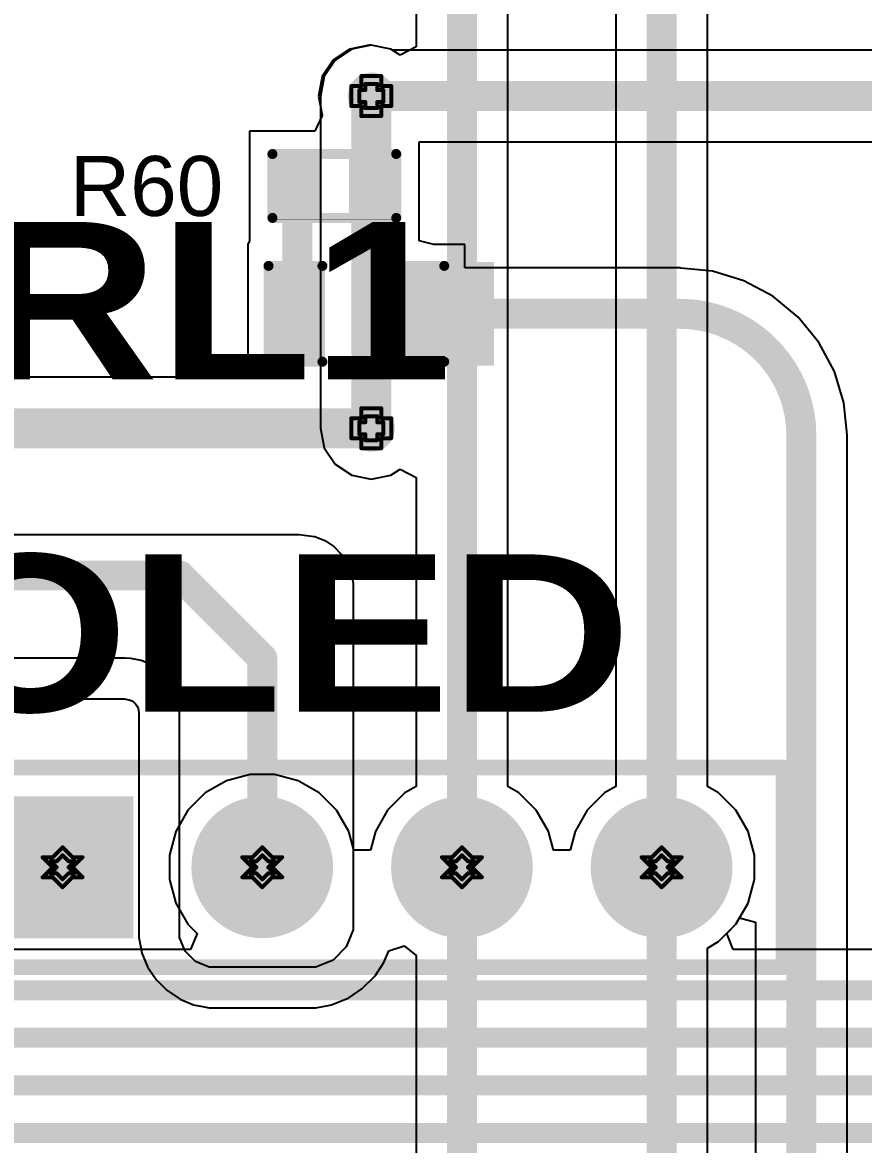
# Model space of a CAD drawing. Header units: inches. Extents: x -3 to 195, y 0 to 199.
# Drawn here: x 1.681 to 2.103, y 3.055 to 3.617 of the extents above; entities that cross this region are included whole.
import ezdxf

# ---------------------------------------------------------------- set-up
doc = ezdxf.new("R2010")
doc.units = ezdxf.units.IN
doc.header["$MEASUREMENT"] = 0
for name, color, linetype in [('Bottom Layer', 5, 'Continuous'), ('Bottom Solder', 6, 'Continuous'), ('Drill Drawing', 1, 'Continuous'), ('Multi-Layer', 9, 'Continuous'), ('Pad Holes', 156, 'Continuous'), ('Top Layer', 1, 'Continuous'), ('Top Overlay', 2, 'Continuous'), ('Top Paste', 8, 'Continuous'), ('Top Solder', 216, 'Continuous'), ('Via Holes', 16, 'Continuous')]:
    doc.layers.add(name, color=color, linetype=linetype)
doc.styles.add('Arial', font='', dxfattribs={"height": 0.2})
doc.styles.add('Arial Black_Bold', font='', dxfattribs={"height": 0.2})
doc.styles.get('Arial').set_extended_font_data('Arial')
doc.styles.get('Arial Black_Bold').set_extended_font_data('Arial Black', bold=True)

# ---------------------------------------------------------------- blocks, each defined once
blk = doc.blocks.new('R___0402_48')
at = {"layer": 'Top Layer'}
for points in [[(-0.0275, -0.0125), (-0.0275, 0.0125), (-0.0095, 0.0125), (-0.0095, -0.0125)], [(0.0095, -0.0125), (0.0095, 0.0125), (0.0275, 0.0125), (0.0275, -0.0125)]]:
    blk.add_hatch(color=1, dxfattribs=at).paths.add_polyline_path(points)
at = {"layer": 'Top Paste'}
for points in [[(-0.0275, -0.0125), (-0.0275, 0.0125), (-0.0095, 0.0125), (-0.0095, -0.0125)], [(0.0095, -0.0125), (0.0095, 0.0125), (0.0275, 0.0125), (0.0275, -0.0125)]]:
    blk.add_hatch(color=8, dxfattribs=at).paths.add_polyline_path(points)
at = {"layer": 'Top Solder'}
for points in [[(-0.02966, -0.01467), (-0.02966, 0.01466), (-0.00733, 0.01466), (-0.00733, -0.01467)], [(0.00734, -0.01467), (0.00734, 0.01466), (0.02967, 0.01466), (0.02967, -0.01467)]]:
    blk.add_hatch(color=216, dxfattribs=at).paths.add_polyline_path(points)
at = {"layer": 'Top Overlay'}
for points, const_width in [([(-0.031, 0.016), (0.031, 0.016)], 0.005), ([(-0.031, -0.016), (-0.031, 0.016)], 0.005), ([(0.031, 0.016), (0.031, -0.016)], 0.005), ([(-0.031, -0.016), (0.031, -0.016)], 0.005), ([(-0.032, -0.017), (0.032, -0.017)], 0.000127)]:
    blk.add_lwpolyline(points, dxfattribs=dict(at, const_width=const_width))
for points, const_width in [([(-0.03225, 0.016, 1), (-0.02975, 0.016, 1)], 0.0025), ([(-0.03225, 0.016, 1), (-0.02975, 0.016, 1)], 0.0025), ([(0.02975, 0.016, 1), (0.03225, 0.016, 1)], 0.0025), ([(0.02975, 0.016, 1), (0.03225, 0.016, 1)], 0.0025), ([(-0.03225, -0.016, 1), (-0.02975, -0.016, 1)], 0.0025), ([(-0.03225, -0.016, 1), (-0.02975, -0.016, 1)], 0.0025), ([(0.02975, -0.016, 1), (0.03225, -0.016, 1)], 0.0025), ([(0.02975, -0.016, 1), (0.03225, -0.016, 1)], 0.0025), ([(-0.03203, -0.017, 1), (-0.03197, -0.017, 1)], 0.0000635), ([(0.03197, -0.017, 1), (0.03203, -0.017, 1)], 0.0000635)]:
    blk.add_lwpolyline(points, format="xyb", close=True, dxfattribs=dict(at, const_width=const_width))
blk = doc.blocks.new('LED_0603_83')
at = {"layer": 'Top Layer'}
for points in [[(-0.03937, 0.01969), (-0.01969, 0.01969), (-0.01969, -0.01968), (-0.03937, -0.01968)], [(0.01969, 0.01969), (0.03937, 0.01969), (0.03937, -0.01968), (0.01969, -0.01968)]]:
    blk.add_hatch(color=1, dxfattribs=at).paths.add_polyline_path(points)
at = {"layer": 'Top Overlay'}
blk.add_hatch(color=2, dxfattribs=at).paths.add_polyline_path([(0.044, -0.026), (0.069, -0.026), (0.069, 0.026), (0.044, 0.026)])
at = {"layer": 'Top Paste'}
for points in [[(-0.03937, 0.01969), (-0.01969, 0.01969), (-0.01969, -0.01968), (-0.03937, -0.01968)], [(0.01969, 0.01969), (0.03937, 0.01969), (0.03937, -0.01968), (0.01969, -0.01968)]]:
    blk.add_hatch(color=8, dxfattribs=at).paths.add_polyline_path(points)
at = {"layer": 'Top Solder'}
for points in [[(-0.04337, 0.02369), (-0.01569, 0.02369), (-0.01569, -0.02368), (-0.04337, -0.02368)], [(0.01569, 0.02369), (0.04337, 0.02369), (0.04337, -0.02368), (0.01569, -0.02368)]]:
    blk.add_hatch(color=216, dxfattribs=at).paths.add_polyline_path(points)
at = {"layer": 'Top Overlay', "const_width": 0.005}
for points in [[(-0.044, -0.024), (-0.044, 0.024)], [(-0.044, 0.024), (-0.017, 0.024)], [(0.017, 0.024), (0.044, 0.024)], [(0.044, -0.024), (0.044, 0.024)], [(-0.044, -0.024), (-0.017, -0.024)], [(0.017, -0.024), (0.044, -0.024)]]:
    blk.add_lwpolyline(points, dxfattribs=at)
at = {"layer": 'Top Overlay', "const_width": 0.0025}
for points in [[(-0.04525, 0.024, 1), (-0.04275, 0.024, 1)], [(-0.04525, 0.024, 1), (-0.04275, 0.024, 1)], [(-0.01825, 0.024, 1), (-0.01575, 0.024, 1)], [(0.01575, 0.024, 1), (0.01825, 0.024, 1)], [(0.04275, 0.024, 1), (0.04525, 0.024, 1)], [(0.04275, 0.024, 1), (0.04525, 0.024, 1)], [(-0.04525, -0.024, 1), (-0.04275, -0.024, 1)], [(-0.04525, -0.024, 1), (-0.04275, -0.024, 1)], [(-0.01825, -0.024, 1), (-0.01575, -0.024, 1)], [(0.01575, -0.024, 1), (0.01825, -0.024, 1)], [(0.04275, -0.024, 1), (0.04525, -0.024, 1)], [(0.04275, -0.024, 1), (0.04525, -0.024, 1)]]:
    blk.add_lwpolyline(points, format="xyb", close=True, dxfattribs=at)
blk = doc.blocks.new('HDR1X4_F______98')
at = {"layer": 'Bottom Layer'}
blk.add_hatch(color=5, dxfattribs=at).paths.add_polyline_path([(-0.1815, 0.0315), (-0.1185, 0.0315), (-0.1185, -0.0315), (-0.1815, -0.0315)])
h = blk.add_hatch(color=5, dxfattribs=at)
edge = h.paths.add_edge_path()
edge.add_arc((-0.05, 0), 0.0315, 0, 360)
h = blk.add_hatch(color=5, dxfattribs=at)
edge = h.paths.add_edge_path()
edge.add_arc((0.05, 0), 0.0315, 0, 360)
h = blk.add_hatch(color=5, dxfattribs=at)
edge = h.paths.add_edge_path()
edge.add_arc((0.15, 0), 0.0315, 0, 360)
at = {"layer": 'Bottom Solder'}
blk.add_hatch(color=6, dxfattribs=at).paths.add_polyline_path([(-0.1855, 0.0355), (-0.1145, 0.0355), (-0.1145, -0.0355), (-0.1855, -0.0355)])
h = blk.add_hatch(color=6, dxfattribs=at)
edge = h.paths.add_edge_path()
edge.add_arc((-0.05, 0), 0.0355, 0, 360)
h = blk.add_hatch(color=6, dxfattribs=at)
edge = h.paths.add_edge_path()
edge.add_arc((0.05, 0), 0.0355, 0, 360)
h = blk.add_hatch(color=6, dxfattribs=at)
edge = h.paths.add_edge_path()
edge.add_arc((0.15, 0), 0.0355, 0, 360)
at = {"layer": 'Multi-Layer'}
blk.add_hatch(color=9, dxfattribs=at).paths.add_polyline_path([(-0.1815, 0.0315), (-0.1185, 0.0315), (-0.1185, -0.0315), (-0.1815, -0.0315)])
h = blk.add_hatch(color=9, dxfattribs=at)
edge = h.paths.add_edge_path()
edge.add_arc((-0.05, 0), 0.0315, 0, 360)
h = blk.add_hatch(color=9, dxfattribs=at)
edge = h.paths.add_edge_path()
edge.add_arc((0.05, 0), 0.0315, 0, 360)
h = blk.add_hatch(color=9, dxfattribs=at)
edge = h.paths.add_edge_path()
edge.add_arc((0.15, 0), 0.0315, 0, 360)
at = {"layer": 'Pad Holes'}
h = blk.add_hatch(color=7, dxfattribs=at)
edge = h.paths.add_edge_path()
edge.add_arc((-0.15, 0), 0.0187, 0, 360)
h = blk.add_hatch(color=7, dxfattribs=at)
edge = h.paths.add_edge_path()
edge.add_arc((-0.05, 0), 0.0187, 0, 360)
h = blk.add_hatch(color=7, dxfattribs=at)
edge = h.paths.add_edge_path()
edge.add_arc((0.05, 0), 0.0187, 0, 360)
h = blk.add_hatch(color=7, dxfattribs=at)
edge = h.paths.add_edge_path()
edge.add_arc((0.15, 0), 0.0187, 0, 360)
at = {"layer": 'Top Layer'}
blk.add_hatch(color=1, dxfattribs=at).paths.add_polyline_path([(-0.1815, 0.0315), (-0.1185, 0.0315), (-0.1185, -0.0315), (-0.1815, -0.0315)])
h = blk.add_hatch(color=1, dxfattribs=at)
edge = h.paths.add_edge_path()
edge.add_arc((-0.05, 0), 0.0315, 0, 360)
h = blk.add_hatch(color=1, dxfattribs=at)
edge = h.paths.add_edge_path()
edge.add_arc((0.05, 0), 0.0315, 0, 360)
h = blk.add_hatch(color=1, dxfattribs=at)
edge = h.paths.add_edge_path()
edge.add_arc((0.15, 0), 0.0315, 0, 360)
at = {"layer": 'Top Solder'}
blk.add_hatch(color=216, dxfattribs=at).paths.add_polyline_path([(-0.1855, 0.0355), (-0.1145, 0.0355), (-0.1145, -0.0355), (-0.1855, -0.0355)])
h = blk.add_hatch(color=216, dxfattribs=at)
edge = h.paths.add_edge_path()
edge.add_arc((-0.05, 0), 0.0355, 0, 360)
h = blk.add_hatch(color=216, dxfattribs=at)
edge = h.paths.add_edge_path()
edge.add_arc((0.05, 0), 0.0355, 0, 360)
h = blk.add_hatch(color=216, dxfattribs=at)
edge = h.paths.add_edge_path()
edge.add_arc((0.15, 0), 0.0355, 0, 360)
at = {"layer": 'Top Overlay', "const_width": 0.00787}
for points in [[(-0.216, -0.05), (-0.216, 0.05)], [(-0.216, 0.05), (0.211, 0.05)], [(0.211, -0.05), (0.211, 0.05)], [(-0.216, -0.05), (0.211, -0.05)]]:
    blk.add_lwpolyline(points, dxfattribs=at)
at = {"layer": 'Top Overlay', "const_width": 0.00394}
for points in [[(-0.21797, 0.05, 1), (-0.21403, 0.05, 1)], [(-0.21797, 0.05, 1), (-0.21403, 0.05, 1)], [(0.20903, 0.05, 1), (0.21297, 0.05, 1)], [(0.20903, 0.05, 1), (0.21297, 0.05, 1)], [(-0.21797, -0.05, 1), (-0.21403, -0.05, 1)], [(-0.21797, -0.05, 1), (-0.21403, -0.05, 1)], [(0.20903, -0.05, 1), (0.21297, -0.05, 1)], [(0.20903, -0.05, 1), (0.21297, -0.05, 1)]]:
    blk.add_lwpolyline(points, format="xyb", close=True, dxfattribs=at)

msp = doc.modelspace()

# ---------------------------------------------------------------- hatches: boundary and pattern name
at = {"layer": 'Bottom Layer'}
h = msp.add_hatch(color=5, dxfattribs=at)
edge = h.paths.add_edge_path()
edge.add_arc((1.85602, 3.58), 0.01181, 0, 360)
h = msp.add_hatch(color=5, dxfattribs=at)
edge = h.paths.add_edge_path()
edge.add_arc((1.85602, 3.41372), 0.01181, 0, 360)
at = {"layer": 'Top Layer'}
h = msp.add_hatch(color=1, dxfattribs=at)
edge = h.paths.add_edge_path()
edge.add_arc((1.85602, 3.58), 0.01181, 0, 360)
h = msp.add_hatch(color=1, dxfattribs=at)
edge = h.paths.add_edge_path()
edge.add_arc((1.85602, 3.41372), 0.01181, 0, 360)
at = {"layer": 'Via Holes'}
h = msp.add_hatch(color=7, dxfattribs=at)
edge = h.paths.add_edge_path()
edge.add_arc((1.85602, 3.58), 0.00591, 0, 360)
h = msp.add_hatch(color=7, dxfattribs=at)
edge = h.paths.add_edge_path()
edge.add_arc((1.85602, 3.41372), 0.00591, 0, 360)

# ---------------------------------------------------------------- linework, layer by layer
at = {"layer": 'Bottom Layer'}
for p, q in [((1.92435, 3.23438), (1.92435, 3.81855)), ((1.87847, 3.70352), (1.87847, 3.60469)), ((1.97847, 3.70002), (1.97847, 3.23438)), ((2.02435, 3.23438), (2.02435, 3.70002)), ((1.84627, 3.60355), (1.838, 3.59802)), ((1.85602, 3.60549), (1.84627, 3.60355)), ((1.86578, 3.60355), (1.85602, 3.60549)), ((1.87047, 3.60041), (1.86578, 3.60355)), ((1.87847, 3.60469), (1.87047, 3.60041)), ((1.838, 3.59802), (1.83247, 3.58975)), ((1.83247, 3.58975), (1.83053, 3.58)), ((1.83053, 3.58), (1.83053, 3.41372)), ((1.83053, 3.41372), (1.83247, 3.40397)), ((1.83247, 3.40397), (1.838, 3.3957)), ((1.838, 3.3957), (1.84627, 3.39017)), ((1.86578, 3.39017), (1.87047, 3.39331)), ((1.87047, 3.39331), (1.87847, 3.38903)), ((1.84627, 3.39017), (1.85602, 3.38823)), ((1.85602, 3.38823), (1.86578, 3.39017)), ((1.87847, 3.38903), (1.87847, 3.23438)), ((1.78346, 3.23726), (1.77286, 3.23114)), ((1.79529, 3.24043), (1.78346, 3.23726)), ((1.80753, 3.24043), (1.79529, 3.24043)), ((1.81936, 3.23726), (1.80753, 3.24043)), ((1.82996, 3.23114), (1.81936, 3.23726)), ((1.77286, 3.23114), (1.7642, 3.22249)), ((1.83862, 3.22249), (1.82996, 3.23114)), ((1.87286, 3.23114), (1.8642, 3.22249)), ((1.87847, 3.23438), (1.87286, 3.23114)), ((1.92996, 3.23114), (1.92435, 3.23438)), ((1.93862, 3.22249), (1.92996, 3.23114)), ((1.97286, 3.23114), (1.9642, 3.22249)), ((1.97847, 3.23438), (1.97286, 3.23114)), ((2.02996, 3.23114), (2.02435, 3.23438)), ((2.03862, 3.22249), (2.02996, 3.23114)), ((1.7642, 3.22249), (1.75808, 3.21188)), ((1.84474, 3.21188), (1.83862, 3.22249)), ((1.8642, 3.22249), (1.85808, 3.21188)), ((1.94474, 3.21188), (1.93862, 3.22249)), ((1.9642, 3.22249), (1.95808, 3.21188)), ((2.04474, 3.21188), (2.03862, 3.22249)), ((1.75808, 3.21188), (1.75491, 3.20006)), ((1.84727, 3.20244), (1.84474, 3.21188)), ((1.85808, 3.21188), (1.85555, 3.20244)), ((1.94727, 3.20244), (1.94474, 3.21188)), ((1.95808, 3.21188), (1.95555, 3.20244)), ((2.04791, 3.20006), (2.04474, 3.21188)), ((1.85555, 3.20244), (1.84727, 3.20244)), ((1.95555, 3.20244), (1.94727, 3.20244)), ((1.75491, 3.20006), (1.75491, 3.18782)), ((2.04791, 3.18782), (2.04791, 3.20006)), ((1.75491, 3.18782), (1.75808, 3.17599)), ((2.04474, 3.17599), (2.04791, 3.18782)), ((1.75808, 3.17599), (1.7642, 3.16539)), ((2.03862, 3.16539), (2.04474, 3.17599)), ((1.7642, 3.16539), (1.76882, 3.16077)), ((2.034, 3.16077), (2.03862, 3.16539)), ((1.76882, 3.16077), (1.76551, 3.15277)), ((2.03731, 3.15277), (2.034, 3.16077)), ((1.76551, 3.15277), (0.87418, 3.15277)), ((2.76102, 3.15277), (2.03731, 3.15277))]:
    msp.add_line(p, q, dxfattribs=at)
for points, const_width in [([(1.90141, 3.19394), (1.90141, 3.81855)], 0.015), ([(2.00141, 3.19394), (2.00141, 3.70002)], 0.015), ([(1.85602, 3.41372), (1.85602, 3.58)], 0.02), ([(0.86642, 3.13238), (2.76345, 3.13238)], 0.01), ([(0.83942, 3.10857), (2.8116, 3.10857)], 0.01), ([(0.91884, 3.08476), (2.85909, 3.08476)], 0.01), ([(1.20893, 3.06093), (2.91131, 3.06093)], 0.01)]:
    msp.add_lwpolyline(points, dxfattribs=dict(at, const_width=const_width))
for points, const_width in [([(1.85102, 3.58, 1), (1.86102, 3.58, 1)], 0.01), ([(1.85102, 3.41372, 1), (1.86102, 3.41372, 1)], 0.01), ([(1.89766, 3.19394, 1), (1.90516, 3.19394, 1)], 0.0075), ([(1.99766, 3.19394, 1), (2.00516, 3.19394, 1)], 0.0075)]:
    msp.add_lwpolyline(points, format="xyb", close=True, dxfattribs=dict(at, const_width=const_width))
at = {"layer": 'Drill Drawing', "const_width": 0.002}
for points in [[(1.85102, 3.585), (1.85102, 3.59)], [(1.85102, 3.59), (1.86102, 3.59)], [(1.86102, 3.585), (1.86102, 3.59)], [(1.84602, 3.575), (1.84602, 3.585)], [(1.84602, 3.585), (1.85102, 3.585)], [(1.85002, 3.577), (1.85002, 3.583)], [(1.85002, 3.583), (1.85302, 3.583)], [(1.85302, 3.583), (1.85302, 3.586)], [(1.85302, 3.586), (1.85902, 3.586)], [(1.85902, 3.583), (1.85902, 3.586)], [(1.85902, 3.583), (1.86202, 3.583)], [(1.86102, 3.585), (1.86602, 3.585)], [(1.86202, 3.577), (1.86202, 3.583)], [(1.86602, 3.575), (1.86602, 3.585)], [(1.84602, 3.575), (1.85102, 3.575)], [(1.85002, 3.577), (1.85302, 3.577)], [(1.85102, 3.57), (1.85102, 3.575)], [(1.85302, 3.574), (1.85302, 3.577)], [(1.85302, 3.574), (1.85902, 3.574)], [(1.85902, 3.577), (1.86202, 3.577)], [(1.85902, 3.574), (1.85902, 3.577)], [(1.86102, 3.575), (1.86602, 3.575)], [(1.86102, 3.57), (1.86102, 3.575)], [(1.85102, 3.57), (1.86102, 3.57)], [(1.85102, 3.41872), (1.85102, 3.42372)], [(1.85102, 3.42372), (1.86102, 3.42372)], [(1.86102, 3.41872), (1.86102, 3.42372)], [(1.84602, 3.40872), (1.84602, 3.41872)], [(1.84602, 3.41872), (1.85102, 3.41872)], [(1.85002, 3.41072), (1.85002, 3.41672)], [(1.85002, 3.41672), (1.85302, 3.41672)], [(1.85302, 3.41672), (1.85302, 3.41972)], [(1.85302, 3.41972), (1.85902, 3.41972)], [(1.85902, 3.41672), (1.85902, 3.41972)], [(1.85902, 3.41672), (1.86202, 3.41672)], [(1.86102, 3.41872), (1.86602, 3.41872)], [(1.86202, 3.41072), (1.86202, 3.41672)], [(1.86602, 3.40872), (1.86602, 3.41872)], [(1.84602, 3.40872), (1.85102, 3.40872)], [(1.85002, 3.41072), (1.85302, 3.41072)], [(1.85102, 3.40372), (1.85102, 3.40872)], [(1.85302, 3.40772), (1.85302, 3.41072)], [(1.85902, 3.41072), (1.86202, 3.41072)], [(1.85902, 3.40772), (1.85902, 3.41072)], [(1.86102, 3.40872), (1.86602, 3.40872)], [(1.86102, 3.40372), (1.86102, 3.40872)], [(1.85102, 3.40372), (1.86102, 3.40372)], [(1.85302, 3.40772), (1.85902, 3.40772)], [(1.69641, 3.19894), (1.70141, 3.20394)], [(1.70141, 3.20394), (1.70641, 3.19894)], [(1.79641, 3.19894), (1.80141, 3.20394)], [(1.80141, 3.20394), (1.80641, 3.19894)], [(1.89641, 3.19894), (1.90141, 3.20394)], [(1.90141, 3.20394), (1.90641, 3.19894)], [(1.99641, 3.19894), (2.00141, 3.20394)], [(2.00141, 3.20394), (2.00641, 3.19894)], [(1.69141, 3.19894), (1.69641, 3.19394)], [(1.69141, 3.19894), (1.69641, 3.19894)], [(1.69541, 3.19694), (1.69841, 3.19394)], [(1.69541, 3.19694), (1.69841, 3.19694)], [(1.69841, 3.19694), (1.70141, 3.19994)], [(1.70141, 3.19994), (1.70441, 3.19694)], [(1.70441, 3.19694), (1.70741, 3.19694)], [(1.70441, 3.19394), (1.70741, 3.19694)], [(1.70641, 3.19894), (1.71141, 3.19894)], [(1.70641, 3.19394), (1.71141, 3.19894)], [(1.79141, 3.19894), (1.79641, 3.19394)], [(1.79141, 3.19894), (1.79641, 3.19894)], [(1.79541, 3.19694), (1.79841, 3.19394)], [(1.79541, 3.19694), (1.79841, 3.19694)], [(1.79841, 3.19694), (1.80141, 3.19994)], [(1.80141, 3.19994), (1.80441, 3.19694)], [(1.80441, 3.19694), (1.80741, 3.19694)], [(1.80441, 3.19394), (1.80741, 3.19694)], [(1.80641, 3.19894), (1.81141, 3.19894)], [(1.80641, 3.19394), (1.81141, 3.19894)], [(1.89141, 3.19894), (1.89641, 3.19394)], [(1.89141, 3.19894), (1.89641, 3.19894)], [(1.89541, 3.19694), (1.89841, 3.19394)], [(1.89541, 3.19694), (1.89841, 3.19694)], [(1.89841, 3.19694), (1.90141, 3.19994)], [(1.90141, 3.19994), (1.90441, 3.19694)], [(1.90441, 3.19694), (1.90741, 3.19694)], [(1.90441, 3.19394), (1.90741, 3.19694)], [(1.90641, 3.19894), (1.91141, 3.19894)], [(1.90641, 3.19394), (1.91141, 3.19894)], [(1.99141, 3.19894), (1.99641, 3.19394)], [(1.99141, 3.19894), (1.99641, 3.19894)], [(1.99541, 3.19694), (1.99841, 3.19394)], [(1.99541, 3.19694), (1.99841, 3.19694)], [(1.99841, 3.19694), (2.00141, 3.19994)], [(2.00141, 3.19994), (2.00441, 3.19694)], [(2.00441, 3.19694), (2.00741, 3.19694)], [(2.00441, 3.19394), (2.00741, 3.19694)], [(2.00641, 3.19894), (2.01141, 3.19894)], [(2.00641, 3.19394), (2.01141, 3.19894)], [(1.69141, 3.18894), (1.69641, 3.19394)], [(1.69541, 3.19094), (1.69841, 3.19394)], [(1.69541, 3.19094), (1.69841, 3.19094)], [(1.69841, 3.19094), (1.70141, 3.18794)], [(1.70141, 3.18794), (1.70441, 3.19094)], [(1.70441, 3.19394), (1.70741, 3.19094)], [(1.70441, 3.19094), (1.70741, 3.19094)], [(1.70641, 3.19394), (1.71141, 3.18894)], [(1.79141, 3.18894), (1.79641, 3.19394)], [(1.79541, 3.19094), (1.79841, 3.19394)], [(1.79541, 3.19094), (1.79841, 3.19094)], [(1.79841, 3.19094), (1.80141, 3.18794)], [(1.80141, 3.18794), (1.80441, 3.19094)], [(1.80441, 3.19394), (1.80741, 3.19094)], [(1.80441, 3.19094), (1.80741, 3.19094)], [(1.80641, 3.19394), (1.81141, 3.18894)], [(1.89141, 3.18894), (1.89641, 3.19394)], [(1.89541, 3.19094), (1.89841, 3.19394)], [(1.89541, 3.19094), (1.89841, 3.19094)], [(1.89841, 3.19094), (1.90141, 3.18794)], [(1.90141, 3.18794), (1.90441, 3.19094)], [(1.90441, 3.19394), (1.90741, 3.19094)], [(1.90441, 3.19094), (1.90741, 3.19094)], [(1.90641, 3.19394), (1.91141, 3.18894)], [(1.99141, 3.18894), (1.99641, 3.19394)], [(1.99541, 3.19094), (1.99841, 3.19394)], [(1.99541, 3.19094), (1.99841, 3.19094)], [(1.99841, 3.19094), (2.00141, 3.18794)], [(2.00141, 3.18794), (2.00441, 3.19094)], [(2.00441, 3.19394), (2.00741, 3.19094)], [(2.00441, 3.19094), (2.00741, 3.19094)], [(2.00641, 3.19394), (2.01141, 3.18894)], [(1.69141, 3.18894), (1.69641, 3.18894)], [(1.69641, 3.18894), (1.70141, 3.18394)], [(1.70141, 3.18394), (1.70641, 3.18894)], [(1.70641, 3.18894), (1.71141, 3.18894)], [(1.79141, 3.18894), (1.79641, 3.18894)], [(1.79641, 3.18894), (1.80141, 3.18394)], [(1.80141, 3.18394), (1.80641, 3.18894)], [(1.80641, 3.18894), (1.81141, 3.18894)], [(1.89141, 3.18894), (1.89641, 3.18894)], [(1.89641, 3.18894), (1.90141, 3.18394)], [(1.90141, 3.18394), (1.90641, 3.18894)], [(1.90641, 3.18894), (1.91141, 3.18894)], [(1.99141, 3.18894), (1.99641, 3.18894)], [(1.99641, 3.18894), (2.00141, 3.18394)], [(2.00141, 3.18394), (2.00641, 3.18894)], [(2.00641, 3.18894), (2.01141, 3.18894)]]:
    msp.add_lwpolyline(points, dxfattribs=at)
at = {"layer": 'Drill Drawing', "const_width": 0.001}
for points in [[(1.85052, 3.59, 1), (1.85152, 3.59, 1)], [(1.85052, 3.59, 1), (1.85152, 3.59, 1)], [(1.86052, 3.59, 1), (1.86152, 3.59, 1)], [(1.86052, 3.59, 1), (1.86152, 3.59, 1)], [(1.84552, 3.585, 1), (1.84652, 3.585, 1)], [(1.84552, 3.585, 1), (1.84652, 3.585, 1)], [(1.84952, 3.583, 1), (1.85052, 3.583, 1)], [(1.84952, 3.583, 1), (1.85052, 3.583, 1)], [(1.85052, 3.585, 1), (1.85152, 3.585, 1)], [(1.85052, 3.585, 1), (1.85152, 3.585, 1)], [(1.85252, 3.586, 1), (1.85352, 3.586, 1)], [(1.85252, 3.586, 1), (1.85352, 3.586, 1)], [(1.85252, 3.583, 1), (1.85352, 3.583, 1)], [(1.85252, 3.583, 1), (1.85352, 3.583, 1)], [(1.85852, 3.586, 1), (1.85952, 3.586, 1)], [(1.85852, 3.586, 1), (1.85952, 3.586, 1)], [(1.85852, 3.583, 1), (1.85952, 3.583, 1)], [(1.85852, 3.583, 1), (1.85952, 3.583, 1)], [(1.86052, 3.585, 1), (1.86152, 3.585, 1)], [(1.86052, 3.585, 1), (1.86152, 3.585, 1)], [(1.86152, 3.583, 1), (1.86252, 3.583, 1)], [(1.86152, 3.583, 1), (1.86252, 3.583, 1)], [(1.86552, 3.585, 1), (1.86652, 3.585, 1)], [(1.86552, 3.585, 1), (1.86652, 3.585, 1)], [(1.84552, 3.575, 1), (1.84652, 3.575, 1)], [(1.84552, 3.575, 1), (1.84652, 3.575, 1)], [(1.84952, 3.577, 1), (1.85052, 3.577, 1)], [(1.84952, 3.577, 1), (1.85052, 3.577, 1)], [(1.85052, 3.575, 1), (1.85152, 3.575, 1)], [(1.85052, 3.575, 1), (1.85152, 3.575, 1)], [(1.85252, 3.577, 1), (1.85352, 3.577, 1)], [(1.85252, 3.577, 1), (1.85352, 3.577, 1)], [(1.85252, 3.574, 1), (1.85352, 3.574, 1)], [(1.85252, 3.574, 1), (1.85352, 3.574, 1)], [(1.85852, 3.577, 1), (1.85952, 3.577, 1)], [(1.85852, 3.577, 1), (1.85952, 3.577, 1)], [(1.85852, 3.574, 1), (1.85952, 3.574, 1)], [(1.85852, 3.574, 1), (1.85952, 3.574, 1)], [(1.86052, 3.575, 1), (1.86152, 3.575, 1)], [(1.86052, 3.575, 1), (1.86152, 3.575, 1)], [(1.86152, 3.577, 1), (1.86252, 3.577, 1)], [(1.86152, 3.577, 1), (1.86252, 3.577, 1)], [(1.86552, 3.575, 1), (1.86652, 3.575, 1)], [(1.86552, 3.575, 1), (1.86652, 3.575, 1)], [(1.85052, 3.57, 1), (1.85152, 3.57, 1)], [(1.85052, 3.57, 1), (1.85152, 3.57, 1)], [(1.86052, 3.57, 1), (1.86152, 3.57, 1)], [(1.86052, 3.57, 1), (1.86152, 3.57, 1)], [(1.85052, 3.42372, 1), (1.85152, 3.42372, 1)], [(1.85052, 3.42372, 1), (1.85152, 3.42372, 1)], [(1.86052, 3.42372, 1), (1.86152, 3.42372, 1)], [(1.86052, 3.42372, 1), (1.86152, 3.42372, 1)], [(1.84552, 3.41872, 1), (1.84652, 3.41872, 1)], [(1.84552, 3.41872, 1), (1.84652, 3.41872, 1)], [(1.84952, 3.41672, 1), (1.85052, 3.41672, 1)], [(1.84952, 3.41672, 1), (1.85052, 3.41672, 1)], [(1.85052, 3.41872, 1), (1.85152, 3.41872, 1)], [(1.85052, 3.41872, 1), (1.85152, 3.41872, 1)], [(1.85252, 3.41972, 1), (1.85352, 3.41972, 1)], [(1.85252, 3.41972, 1), (1.85352, 3.41972, 1)], [(1.85252, 3.41672, 1), (1.85352, 3.41672, 1)], [(1.85252, 3.41672, 1), (1.85352, 3.41672, 1)], [(1.85852, 3.41972, 1), (1.85952, 3.41972, 1)], [(1.85852, 3.41972, 1), (1.85952, 3.41972, 1)], [(1.85852, 3.41672, 1), (1.85952, 3.41672, 1)], [(1.85852, 3.41672, 1), (1.85952, 3.41672, 1)], [(1.86052, 3.41872, 1), (1.86152, 3.41872, 1)], [(1.86052, 3.41872, 1), (1.86152, 3.41872, 1)], [(1.86152, 3.41672, 1), (1.86252, 3.41672, 1)], [(1.86152, 3.41672, 1), (1.86252, 3.41672, 1)], [(1.86552, 3.41872, 1), (1.86652, 3.41872, 1)], [(1.86552, 3.41872, 1), (1.86652, 3.41872, 1)], [(1.84552, 3.40872, 1), (1.84652, 3.40872, 1)], [(1.84552, 3.40872, 1), (1.84652, 3.40872, 1)], [(1.84952, 3.41072, 1), (1.85052, 3.41072, 1)], [(1.84952, 3.41072, 1), (1.85052, 3.41072, 1)], [(1.85052, 3.40872, 1), (1.85152, 3.40872, 1)], [(1.85052, 3.40872, 1), (1.85152, 3.40872, 1)], [(1.85252, 3.41072, 1), (1.85352, 3.41072, 1)], [(1.85252, 3.41072, 1), (1.85352, 3.41072, 1)], [(1.85852, 3.41072, 1), (1.85952, 3.41072, 1)], [(1.85852, 3.41072, 1), (1.85952, 3.41072, 1)], [(1.86052, 3.40872, 1), (1.86152, 3.40872, 1)], [(1.86052, 3.40872, 1), (1.86152, 3.40872, 1)], [(1.86152, 3.41072, 1), (1.86252, 3.41072, 1)], [(1.86152, 3.41072, 1), (1.86252, 3.41072, 1)], [(1.86552, 3.40872, 1), (1.86652, 3.40872, 1)], [(1.86552, 3.40872, 1), (1.86652, 3.40872, 1)], [(1.85052, 3.40372, 1), (1.85152, 3.40372, 1)], [(1.85052, 3.40372, 1), (1.85152, 3.40372, 1)], [(1.85252, 3.40772, 1), (1.85352, 3.40772, 1)], [(1.85252, 3.40772, 1), (1.85352, 3.40772, 1)], [(1.85852, 3.40772, 1), (1.85952, 3.40772, 1)], [(1.85852, 3.40772, 1), (1.85952, 3.40772, 1)], [(1.86052, 3.40372, 1), (1.86152, 3.40372, 1)], [(1.86052, 3.40372, 1), (1.86152, 3.40372, 1)], [(1.70091, 3.20394, 1), (1.70191, 3.20394, 1)], [(1.70091, 3.20394, 1), (1.70191, 3.20394, 1)], [(1.80091, 3.20394, 1), (1.80191, 3.20394, 1)], [(1.80091, 3.20394, 1), (1.80191, 3.20394, 1)], [(1.90091, 3.20394, 1), (1.90191, 3.20394, 1)], [(1.90091, 3.20394, 1), (1.90191, 3.20394, 1)], [(2.00091, 3.20394, 1), (2.00191, 3.20394, 1)], [(2.00091, 3.20394, 1), (2.00191, 3.20394, 1)], [(1.69091, 3.19894, 1), (1.69191, 3.19894, 1)], [(1.69091, 3.19894, 1), (1.69191, 3.19894, 1)], [(1.69491, 3.19694, 1), (1.69591, 3.19694, 1)], [(1.69491, 3.19694, 1), (1.69591, 3.19694, 1)], [(1.69591, 3.19894, 1), (1.69691, 3.19894, 1)], [(1.69591, 3.19894, 1), (1.69691, 3.19894, 1)], [(1.69791, 3.19694, 1), (1.69891, 3.19694, 1)], [(1.69791, 3.19694, 1), (1.69891, 3.19694, 1)], [(1.70091, 3.19994, 1), (1.70191, 3.19994, 1)], [(1.70091, 3.19994, 1), (1.70191, 3.19994, 1)], [(1.70391, 3.19694, 1), (1.70491, 3.19694, 1)], [(1.70391, 3.19694, 1), (1.70491, 3.19694, 1)], [(1.70591, 3.19894, 1), (1.70691, 3.19894, 1)], [(1.70591, 3.19894, 1), (1.70691, 3.19894, 1)], [(1.70691, 3.19694, 1), (1.70791, 3.19694, 1)], [(1.70691, 3.19694, 1), (1.70791, 3.19694, 1)], [(1.71091, 3.19894, 1), (1.71191, 3.19894, 1)], [(1.71091, 3.19894, 1), (1.71191, 3.19894, 1)], [(1.79091, 3.19894, 1), (1.79191, 3.19894, 1)], [(1.79091, 3.19894, 1), (1.79191, 3.19894, 1)], [(1.79491, 3.19694, 1), (1.79591, 3.19694, 1)], [(1.79491, 3.19694, 1), (1.79591, 3.19694, 1)], [(1.79591, 3.19894, 1), (1.79691, 3.19894, 1)], [(1.79591, 3.19894, 1), (1.79691, 3.19894, 1)], [(1.79791, 3.19694, 1), (1.79891, 3.19694, 1)], [(1.79791, 3.19694, 1), (1.79891, 3.19694, 1)], [(1.80091, 3.19994, 1), (1.80191, 3.19994, 1)], [(1.80091, 3.19994, 1), (1.80191, 3.19994, 1)], [(1.80391, 3.19694, 1), (1.80491, 3.19694, 1)], [(1.80391, 3.19694, 1), (1.80491, 3.19694, 1)], [(1.80591, 3.19894, 1), (1.80691, 3.19894, 1)], [(1.80591, 3.19894, 1), (1.80691, 3.19894, 1)], [(1.80691, 3.19694, 1), (1.80791, 3.19694, 1)], [(1.80691, 3.19694, 1), (1.80791, 3.19694, 1)], [(1.81091, 3.19894, 1), (1.81191, 3.19894, 1)], [(1.81091, 3.19894, 1), (1.81191, 3.19894, 1)], [(1.89091, 3.19894, 1), (1.89191, 3.19894, 1)], [(1.89091, 3.19894, 1), (1.89191, 3.19894, 1)], [(1.89491, 3.19694, 1), (1.89591, 3.19694, 1)], [(1.89491, 3.19694, 1), (1.89591, 3.19694, 1)], [(1.89591, 3.19894, 1), (1.89691, 3.19894, 1)], [(1.89591, 3.19894, 1), (1.89691, 3.19894, 1)], [(1.89791, 3.19694, 1), (1.89891, 3.19694, 1)], [(1.89791, 3.19694, 1), (1.89891, 3.19694, 1)], [(1.90091, 3.19994, 1), (1.90191, 3.19994, 1)], [(1.90091, 3.19994, 1), (1.90191, 3.19994, 1)], [(1.90391, 3.19694, 1), (1.90491, 3.19694, 1)], [(1.90391, 3.19694, 1), (1.90491, 3.19694, 1)], [(1.90591, 3.19894, 1), (1.90691, 3.19894, 1)], [(1.90591, 3.19894, 1), (1.90691, 3.19894, 1)], [(1.90691, 3.19694, 1), (1.90791, 3.19694, 1)], [(1.90691, 3.19694, 1), (1.90791, 3.19694, 1)], [(1.91091, 3.19894, 1), (1.91191, 3.19894, 1)], [(1.91091, 3.19894, 1), (1.91191, 3.19894, 1)], [(1.99091, 3.19894, 1), (1.99191, 3.19894, 1)], [(1.99091, 3.19894, 1), (1.99191, 3.19894, 1)], [(1.99491, 3.19694, 1), (1.99591, 3.19694, 1)], [(1.99491, 3.19694, 1), (1.99591, 3.19694, 1)], [(1.99591, 3.19894, 1), (1.99691, 3.19894, 1)], [(1.99591, 3.19894, 1), (1.99691, 3.19894, 1)], [(1.99791, 3.19694, 1), (1.99891, 3.19694, 1)], [(1.99791, 3.19694, 1), (1.99891, 3.19694, 1)], [(2.00091, 3.19994, 1), (2.00191, 3.19994, 1)], [(2.00091, 3.19994, 1), (2.00191, 3.19994, 1)], [(2.00391, 3.19694, 1), (2.00491, 3.19694, 1)], [(2.00391, 3.19694, 1), (2.00491, 3.19694, 1)], [(2.00591, 3.19894, 1), (2.00691, 3.19894, 1)], [(2.00591, 3.19894, 1), (2.00691, 3.19894, 1)], [(2.00691, 3.19694, 1), (2.00791, 3.19694, 1)], [(2.00691, 3.19694, 1), (2.00791, 3.19694, 1)], [(2.01091, 3.19894, 1), (2.01191, 3.19894, 1)], [(2.01091, 3.19894, 1), (2.01191, 3.19894, 1)], [(1.69491, 3.19094, 1), (1.69591, 3.19094, 1)], [(1.69491, 3.19094, 1), (1.69591, 3.19094, 1)], [(1.69591, 3.19394, 1), (1.69691, 3.19394, 1)], [(1.69591, 3.19394, 1), (1.69691, 3.19394, 1)], [(1.69791, 3.19394, 1), (1.69891, 3.19394, 1)], [(1.69791, 3.19394, 1), (1.69891, 3.19394, 1)], [(1.69791, 3.19094, 1), (1.69891, 3.19094, 1)], [(1.69791, 3.19094, 1), (1.69891, 3.19094, 1)], [(1.70391, 3.19394, 1), (1.70491, 3.19394, 1)], [(1.70391, 3.19394, 1), (1.70491, 3.19394, 1)], [(1.70391, 3.19094, 1), (1.70491, 3.19094, 1)], [(1.70391, 3.19094, 1), (1.70491, 3.19094, 1)], [(1.70591, 3.19394, 1), (1.70691, 3.19394, 1)], [(1.70591, 3.19394, 1), (1.70691, 3.19394, 1)], [(1.70691, 3.19094, 1), (1.70791, 3.19094, 1)], [(1.70691, 3.19094, 1), (1.70791, 3.19094, 1)], [(1.79491, 3.19094, 1), (1.79591, 3.19094, 1)], [(1.79491, 3.19094, 1), (1.79591, 3.19094, 1)], [(1.79591, 3.19394, 1), (1.79691, 3.19394, 1)], [(1.79591, 3.19394, 1), (1.79691, 3.19394, 1)], [(1.79791, 3.19394, 1), (1.79891, 3.19394, 1)], [(1.79791, 3.19394, 1), (1.79891, 3.19394, 1)], [(1.79791, 3.19094, 1), (1.79891, 3.19094, 1)], [(1.79791, 3.19094, 1), (1.79891, 3.19094, 1)], [(1.80391, 3.19394, 1), (1.80491, 3.19394, 1)], [(1.80391, 3.19394, 1), (1.80491, 3.19394, 1)], [(1.80391, 3.19094, 1), (1.80491, 3.19094, 1)], [(1.80391, 3.19094, 1), (1.80491, 3.19094, 1)], [(1.80591, 3.19394, 1), (1.80691, 3.19394, 1)], [(1.80591, 3.19394, 1), (1.80691, 3.19394, 1)], [(1.80691, 3.19094, 1), (1.80791, 3.19094, 1)], [(1.80691, 3.19094, 1), (1.80791, 3.19094, 1)], [(1.89491, 3.19094, 1), (1.89591, 3.19094, 1)], [(1.89491, 3.19094, 1), (1.89591, 3.19094, 1)], [(1.89591, 3.19394, 1), (1.89691, 3.19394, 1)], [(1.89591, 3.19394, 1), (1.89691, 3.19394, 1)], [(1.89791, 3.19394, 1), (1.89891, 3.19394, 1)], [(1.89791, 3.19394, 1), (1.89891, 3.19394, 1)], [(1.89791, 3.19094, 1), (1.89891, 3.19094, 1)], [(1.89791, 3.19094, 1), (1.89891, 3.19094, 1)], [(1.90391, 3.19394, 1), (1.90491, 3.19394, 1)], [(1.90391, 3.19394, 1), (1.90491, 3.19394, 1)], [(1.90391, 3.19094, 1), (1.90491, 3.19094, 1)], [(1.90391, 3.19094, 1), (1.90491, 3.19094, 1)], [(1.90591, 3.19394, 1), (1.90691, 3.19394, 1)], [(1.90591, 3.19394, 1), (1.90691, 3.19394, 1)], [(1.90691, 3.19094, 1), (1.90791, 3.19094, 1)], [(1.90691, 3.19094, 1), (1.90791, 3.19094, 1)], [(1.99491, 3.19094, 1), (1.99591, 3.19094, 1)], [(1.99491, 3.19094, 1), (1.99591, 3.19094, 1)], [(1.99591, 3.19394, 1), (1.99691, 3.19394, 1)], [(1.99591, 3.19394, 1), (1.99691, 3.19394, 1)], [(1.99791, 3.19394, 1), (1.99891, 3.19394, 1)], [(1.99791, 3.19394, 1), (1.99891, 3.19394, 1)], [(1.99791, 3.19094, 1), (1.99891, 3.19094, 1)], [(1.99791, 3.19094, 1), (1.99891, 3.19094, 1)], [(2.00391, 3.19394, 1), (2.00491, 3.19394, 1)], [(2.00391, 3.19394, 1), (2.00491, 3.19394, 1)], [(2.00391, 3.19094, 1), (2.00491, 3.19094, 1)], [(2.00391, 3.19094, 1), (2.00491, 3.19094, 1)], [(2.00591, 3.19394, 1), (2.00691, 3.19394, 1)], [(2.00591, 3.19394, 1), (2.00691, 3.19394, 1)], [(2.00691, 3.19094, 1), (2.00791, 3.19094, 1)], [(2.00691, 3.19094, 1), (2.00791, 3.19094, 1)], [(1.69091, 3.18894, 1), (1.69191, 3.18894, 1)], [(1.69091, 3.18894, 1), (1.69191, 3.18894, 1)], [(1.69591, 3.18894, 1), (1.69691, 3.18894, 1)], [(1.69591, 3.18894, 1), (1.69691, 3.18894, 1)], [(1.70091, 3.18794, 1), (1.70191, 3.18794, 1)], [(1.70091, 3.18794, 1), (1.70191, 3.18794, 1)], [(1.70591, 3.18894, 1), (1.70691, 3.18894, 1)], [(1.70591, 3.18894, 1), (1.70691, 3.18894, 1)], [(1.71091, 3.18894, 1), (1.71191, 3.18894, 1)], [(1.71091, 3.18894, 1), (1.71191, 3.18894, 1)], [(1.79091, 3.18894, 1), (1.79191, 3.18894, 1)], [(1.79091, 3.18894, 1), (1.79191, 3.18894, 1)], [(1.79591, 3.18894, 1), (1.79691, 3.18894, 1)], [(1.79591, 3.18894, 1), (1.79691, 3.18894, 1)], [(1.80091, 3.18794, 1), (1.80191, 3.18794, 1)], [(1.80091, 3.18794, 1), (1.80191, 3.18794, 1)], [(1.80591, 3.18894, 1), (1.80691, 3.18894, 1)], [(1.80591, 3.18894, 1), (1.80691, 3.18894, 1)], [(1.81091, 3.18894, 1), (1.81191, 3.18894, 1)], [(1.81091, 3.18894, 1), (1.81191, 3.18894, 1)], [(1.89091, 3.18894, 1), (1.89191, 3.18894, 1)], [(1.89091, 3.18894, 1), (1.89191, 3.18894, 1)], [(1.89591, 3.18894, 1), (1.89691, 3.18894, 1)], [(1.89591, 3.18894, 1), (1.89691, 3.18894, 1)], [(1.90091, 3.18794, 1), (1.90191, 3.18794, 1)], [(1.90091, 3.18794, 1), (1.90191, 3.18794, 1)], [(1.90591, 3.18894, 1), (1.90691, 3.18894, 1)], [(1.90591, 3.18894, 1), (1.90691, 3.18894, 1)], [(1.91091, 3.18894, 1), (1.91191, 3.18894, 1)], [(1.91091, 3.18894, 1), (1.91191, 3.18894, 1)], [(1.99091, 3.18894, 1), (1.99191, 3.18894, 1)], [(1.99091, 3.18894, 1), (1.99191, 3.18894, 1)], [(1.99591, 3.18894, 1), (1.99691, 3.18894, 1)], [(1.99591, 3.18894, 1), (1.99691, 3.18894, 1)], [(2.00091, 3.18794, 1), (2.00191, 3.18794, 1)], [(2.00091, 3.18794, 1), (2.00191, 3.18794, 1)], [(2.00591, 3.18894, 1), (2.00691, 3.18894, 1)], [(2.00591, 3.18894, 1), (2.00691, 3.18894, 1)], [(2.01091, 3.18894, 1), (2.01191, 3.18894, 1)], [(2.01091, 3.18894, 1), (2.01191, 3.18894, 1)], [(1.70091, 3.18394, 1), (1.70191, 3.18394, 1)], [(1.70091, 3.18394, 1), (1.70191, 3.18394, 1)], [(1.80091, 3.18394, 1), (1.80191, 3.18394, 1)], [(1.80091, 3.18394, 1), (1.80191, 3.18394, 1)], [(1.90091, 3.18394, 1), (1.90191, 3.18394, 1)], [(1.90091, 3.18394, 1), (1.90191, 3.18394, 1)], [(2.00091, 3.18394, 1), (2.00191, 3.18394, 1)], [(2.00091, 3.18394, 1), (2.00191, 3.18394, 1)]]:
    msp.add_lwpolyline(points, format="xyb", close=True, dxfattribs=at)
at = {"layer": 'Top Layer'}
for p, q in [((1.84525, 3.60355), (1.83698, 3.59802)), ((1.855, 3.60549), (1.84525, 3.60355)), ((1.85602, 3.60549), (1.855, 3.60549)), ((1.86578, 3.60355), (1.85602, 3.60549)), ((1.86669, 3.60294), (1.86578, 3.60355)), ((2.32502, 3.60294), (1.86669, 3.60294)), ((1.83698, 3.59802), (1.83145, 3.58975)), ((1.83145, 3.58975), (1.82951, 3.58)), ((1.82951, 3.58), (1.8314, 3.5705)), ((1.83144, 3.57022), (1.82772, 3.5625)), ((1.8314, 3.5705), (1.83144, 3.57022)), ((1.82772, 3.5625), (1.79502, 3.5625)), ((1.79502, 3.5625), (1.79502, 3.5075)), ((1.88002, 3.5075), (1.88002, 3.55706)), ((1.88002, 3.55706), (2.26402, 3.55706)), ((1.79502, 3.5075), (1.79418, 3.50569)), ((1.79418, 3.50569), (1.79418, 3.50569)), ((1.79418, 3.50569), (1.79418, 3.43921)), ((1.88727, 3.50569), (1.88002, 3.5075)), ((1.90292, 3.50569), (1.88727, 3.50569)), ((1.90292, 3.49394), (1.90292, 3.50569)), ((2.01052, 3.49394), (1.90292, 3.49394)), ((2.01089, 3.49387), (2.01052, 3.49394)), ((2.02687, 3.49229), (2.01089, 3.49387)), ((2.04259, 3.48752), (2.02687, 3.49229)), ((2.05708, 3.47978), (2.04259, 3.48752)), ((2.06979, 3.46935), (2.05708, 3.47978)), ((2.08021, 3.45665), (2.06979, 3.46935)), ((2.08796, 3.44216), (2.08021, 3.45665)), ((1.79418, 3.43921), (1.36871, 3.43921)), ((2.09273, 3.42644), (2.08796, 3.44216)), ((2.0943, 3.41045), (2.09273, 3.42644)), ((2.09437, 3.41008), (2.0943, 3.41045)), ((2.09437, 2.705), (2.09437, 3.41008)), ((1.26, 3.36056), (1.81988, 3.36056)), ((1.81988, 3.36056), (1.81988, 3.36056)), ((1.81988, 3.36056), (1.81988, 3.36056)), ((1.81988, 3.36056), (1.81988, 3.36056)), ((1.81988, 3.36056), (1.82736, 3.3596)), ((1.82736, 3.3596), (1.8278, 3.35952)), ((1.8278, 3.35952), (1.83274, 3.35747)), ((1.83274, 3.35747), (1.83718, 3.3545)), ((1.83718, 3.3545), (1.84096, 3.35072)), ((1.84096, 3.35072), (1.84393, 3.34627)), ((1.84393, 3.34627), (1.84598, 3.34133)), ((1.84598, 3.34133), (1.84702, 3.33609)), ((1.84702, 3.33609), (1.84702, 3.33342)), ((1.84702, 3.33342), (1.84702, 3.16728)), ((1.73291, 3.29859), (1.22141, 3.29859)), ((1.73556, 3.29846), (1.73291, 3.29859)), ((1.74077, 3.29742), (1.73556, 3.29846)), ((1.74568, 3.29539), (1.74077, 3.29742)), ((1.75009, 3.29244), (1.74568, 3.29539)), ((1.75385, 3.28868), (1.75009, 3.29244)), ((1.7568, 3.28427), (1.75385, 3.28868)), ((1.75883, 3.27936), (1.7568, 3.28427)), ((1.22141, 3.2782), (1.73241, 3.2782)), ((1.73241, 3.2782), (1.73306, 3.27817)), ((1.73306, 3.27817), (1.73482, 3.27781)), ((1.73482, 3.27781), (1.73602, 3.27732)), ((1.73602, 3.27732), (1.7371, 3.2766)), ((1.7371, 3.2766), (1.73801, 3.27568)), ((1.73801, 3.27568), (1.73873, 3.27461)), ((1.75987, 3.27415), (1.75883, 3.27936)), ((1.73873, 3.27461), (1.73923, 3.27341)), ((1.73923, 3.27341), (1.73958, 3.27165)), ((1.73958, 3.27165), (1.73961, 3.271)), ((1.73961, 3.271), (1.73961, 3.16244)), ((1.76, 3.2715), (1.75987, 3.27415)), ((1.76, 3.16244), (1.76, 3.2715)), ((2.03862, 3.16539), (2.04049, 3.16864)), ((2.04049, 3.16864), (2.04849, 3.1665)), ((1.84702, 3.16264), (1.84347, 3.15406)), ((1.84702, 3.16728), (1.84702, 3.16728)), ((1.84702, 3.16728), (1.84702, 3.16264)), ((2.02996, 3.15673), (2.03862, 3.16539)), ((2.04849, 3.1665), (2.04849, 2.705)), ((1.73961, 3.16244), (1.73961, 3.15876)), ((1.73961, 3.15876), (1.73961, 3.15876)), ((1.73961, 3.15876), (1.73961, 3.15876)), ((1.73961, 3.15876), (1.74028, 3.15537)), ((1.76, 3.15876), (1.76, 3.16244)), ((1.76282, 3.15196), (1.76, 3.15876)), ((1.74028, 3.15537), (1.74116, 3.15096)), ((1.76802, 3.14675), (1.76282, 3.15196)), ((1.84347, 3.15406), (1.8369, 3.14749)), ((1.86231, 3.14625), (1.86475, 3.15216)), ((1.86475, 3.15216), (1.87255, 3.15457)), ((1.87255, 3.15457), (1.87847, 3.14984)), ((2.02435, 3.15349), (2.02996, 3.15673)), ((2.02435, 2.47471), (2.02435, 3.15349)), ((1.74116, 3.15096), (1.74116, 3.15096)), ((1.74116, 3.15096), (1.74398, 3.14416)), ((1.77482, 3.14394), (1.76802, 3.14675)), ((1.8369, 3.14749), (1.82832, 3.14394)), ((1.85789, 3.13964), (1.86231, 3.14625)), ((1.87847, 3.14984), (1.87847, 2.42934)), ((1.74398, 3.14416), (1.74398, 3.14416)), ((1.74398, 3.14416), (1.74675, 3.14001)), ((1.74675, 3.14001), (1.7484, 3.13754)), ((1.7785, 3.14394), (1.77482, 3.14394)), ((1.82832, 3.14394), (1.7785, 3.14394)), ((1.7484, 3.13754), (1.7536, 3.13234)), ((1.85132, 3.13307), (1.85789, 3.13964)), ((1.7536, 3.13234), (1.76022, 3.12791)), ((1.84471, 3.12865), (1.85132, 3.13307)), ((1.76022, 3.12791), (1.76022, 3.12791)), ((1.76022, 3.12791), (1.76702, 3.1251)), ((1.76702, 3.1251), (1.76702, 3.1251)), ((1.76702, 3.1251), (1.76702, 3.1251)), ((1.76702, 3.1251), (1.7715, 3.12421)), ((1.7715, 3.12421), (1.77482, 3.12355)), ((1.77482, 3.12355), (1.77482, 3.12355)), ((1.77482, 3.12355), (1.77482, 3.12355)), ((1.77482, 3.12355), (1.7785, 3.12355)), ((1.7785, 3.12355), (1.82832, 3.12355)), ((1.82832, 3.12355), (1.83613, 3.1251)), ((1.83613, 3.1251), (1.84471, 3.12865)), ((1.83613, 3.1251), (1.83613, 3.1251))]:
    msp.add_line(p, q, dxfattribs=at)
for points, const_width in [([(1.855, 3.58), (1.85602, 3.58)], 0.02), ([(1.85602, 3.58), (2.32502, 3.58)], 0.015), ([(1.85602, 3.535), (1.85602, 3.58)], 0.015), ([(1.81902, 3.471), (1.81902, 3.535)], 0.015), ([(1.87808, 3.471), (2.01052, 3.471)], 0.015), ([(1.34891, 3.41372), (1.85602, 3.41372)], 0.02), ([(2.07143, 2.705), (2.07143, 3.41008)], 0.015), ([(1.26, 3.34), (1.76, 3.34)], 0.015), ([(1.76, 3.34), (1.80141, 3.29859)], 0.015), ([(1.80141, 3.19394), (1.80141, 3.29859)], 0.015), ([(1.90141, 2.42934), (1.90141, 3.19394)], 0.015), ([(2.00141, 2.47471), (2.00141, 3.19394)], 0.015)]:
    msp.add_lwpolyline(points, dxfattribs=dict(at, const_width=const_width))
for points, const_width in [([(1.85, 3.58, 1), (1.86, 3.58, 1)], 0.01), ([(1.85102, 3.58, 1), (1.86102, 3.58, 1)], 0.01), ([(1.85227, 3.58, 1), (1.85977, 3.58, 1)], 0.0075), ([(1.85227, 3.58, 1), (1.85977, 3.58, 1)], 0.0075), ([(1.81527, 3.535, 1), (1.82277, 3.535, 1)], 0.0075), ([(1.85227, 3.535, 1), (1.85977, 3.535, 1)], 0.0075), ([(1.81527, 3.471, 1), (1.82277, 3.471, 1)], 0.0075), ([(1.87433, 3.471, 1), (1.88183, 3.471, 1)], 0.0075), ([(2.00677, 3.471, 1), (2.01427, 3.471, 1)], 0.0075), ([(2.00677, 3.471, 1), (2.01427, 3.471, 1)], 0.0075), ([(1.85102, 3.41372, 1), (1.86102, 3.41372, 1)], 0.01), ([(2.06768, 3.41008, 1), (2.07518, 3.41008, 1)], 0.0075), ([(2.06768, 3.41008, 1), (2.07518, 3.41008, 1)], 0.0075), ([(1.75625, 3.34, 1), (1.76375, 3.34, 1)], 0.0075), ([(1.75625, 3.34, 1), (1.76375, 3.34, 1)], 0.0075), ([(1.79766, 3.29859, 1), (1.80516, 3.29859, 1)], 0.0075), ([(1.79766, 3.29859, 1), (1.80516, 3.29859, 1)], 0.0075), ([(1.79766, 3.19394, 1), (1.80516, 3.19394, 1)], 0.0075), ([(1.89766, 3.19394, 1), (1.90516, 3.19394, 1)], 0.0075), ([(1.99766, 3.19394, 1), (2.00516, 3.19394, 1)], 0.0075)]:
    msp.add_lwpolyline(points, format="xyb", close=True, dxfattribs=dict(at, const_width=const_width))
at = {"layer": 'Top Layer', "const_width": 0.015}
msp.add_lwpolyline([(2.01052, 3.471, -0.414214), (2.07143, 3.41008)], format="xyb", dxfattribs=at)

# ---------------------------------------------------------------- block references
for name, p in [('R___0402_48', (1.83752, 3.535)), ('LED_0603_83', (1.84855, 3.471)), ('HDR1X4_F______98', (1.85141, 3.19394))]:
    msp.add_blockref(name, p)

# ---------------------------------------------------------------- texts
at = {"layer": 'Top Overlay', "style": 'Arial'}
msp.add_text('R60', height=0.03, dxfattribs=at).set_placement((1.70501, 3.52))
at = {"layer": 'Top Overlay', "style": 'Arial Black_Bold'}
for s, p in [('RL1', (1.65854, 3.43821)), ('OLED', (1.6365, 3.27183))]:
    msp.add_text(s, height=0.07874, rotation=360, dxfattribs=at).set_placement(p)

doc.saveas('drawing.dxf')
